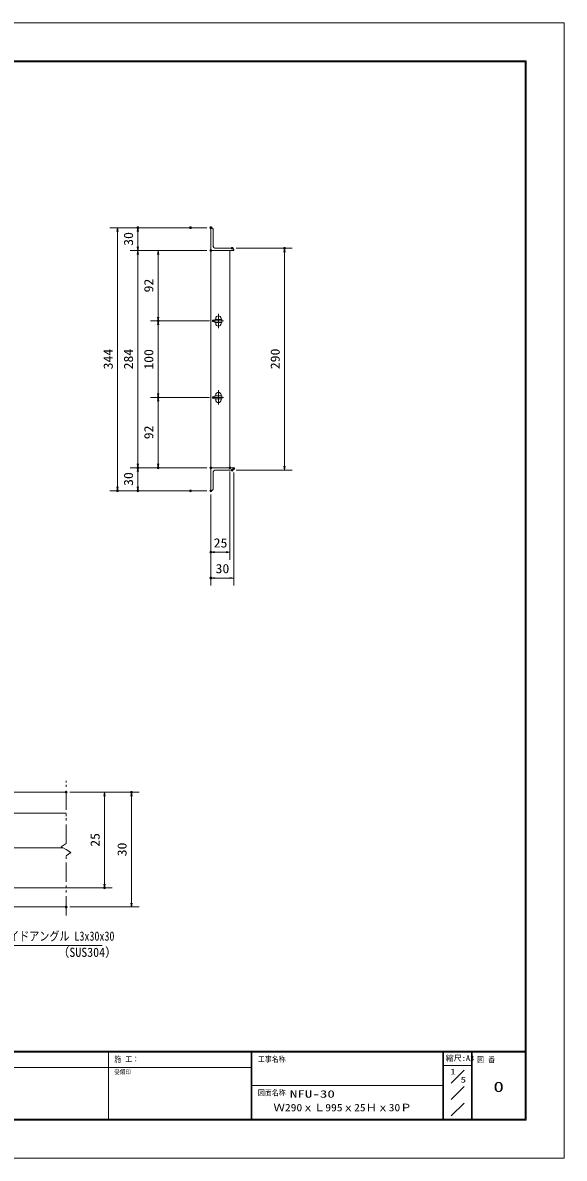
# Model space of a CAD drawing. Units: millimetres, scale not verified, with parts at other scales. Extents: x -1050 to 1050, y -742 to 742.
# Drawn here: x 342 to 1050, y -742 to 742 of the extents above; entities that cross this region are included whole.
import ezdxf
from ezdxf.enums import TextEntityAlignment as Align

# ---------------------------------------------------------------- set-up
doc = ezdxf.new("R2010")
doc.units = ezdxf.units.MM
doc.header["$LTSCALE"] = 5
doc.header["$PDMODE"] = 32
doc.header["$PDSIZE"] = 2.5
for name, pattern in [('CHAIN1', [8, 5, -1, 1, -1]), ('DASHED1', [1.8, 1.2, -0.6]), ('DOUBLE_CHAIN1', [8.8, 5, -1, 0.6, -0.6, 0.6, -1])]:
    doc.linetypes.add(name, pattern=pattern)
for name, color, linetype, lineweight in [('0-0_7-図\u3000枠', 4, 'Continuous', 9), ('0-1_寸法注釈', 2, 'Continuous', 9), ('0-2_蓋', 5, 'Continuous', 9), ('0-3_0', 5, 'Continuous', 9), ('0-4_DEFPOINTS', 134, 'Continuous', 9), ('0-5_中心線', 6, 'CHAIN1', 9), ('0-8_想像線', 134, 'DOUBLE_CHAIN1', 9), ('0-9_1-外形線', 7, 'Continuous', 9), ('0-A_2-中心線', 1, 'CHAIN1', 9), ('0-B_3-点\u3000線', 6, 'DASHED1', 9), ('0-D_5-仮想線', 3, 'DOUBLE_CHAIN1', 9), ('0-E_6-寸法文字', 7, 'Continuous', 9)]:
    doc.layers.add(name, color=color, linetype=linetype, lineweight=lineweight)
doc.styles.add('ＭＳ ゴシック', font='')
doc.styles.get('ＭＳ ゴシック').set_extended_font_data('MS Gothic')

# ---------------------------------------------------------------- blocks, each defined once
blk = doc.blocks.new('_OPEN')
at = {"layer": '0-3_0', "color": 2}
blk.add_line((0, 0), (-5, 0), dxfattribs=at)
blk.add_lwpolyline([(-5, 0.833), (0, 0), (-5, -0.833)], dxfattribs=at)

msp = doc.modelspace()

# ---------------------------------------------------------------- linework, layer by layer
at = {"layer": '0-0_7-図\u3000枠'}
for p, q in [((-973.75, 691.25), (998.75, 691.25)), ((998.75, -691.25), (998.75, 691.25)), ((998.75, -602.5), (-973.75, -602.5)), ((998.75, -603.75), (-973.75, -603.75)), ((453.75, -691.25), (453.75, -603.75)), ((640.5, -691.25), (640.5, -603.75)), ((641.25, -691.25), (641.25, -603.75)), ((891.25, -691.25), (891.25, -603.75)), ((892, -691.25), (892, -603.75)), ((928.75, -691.25), (928.75, -603.75)), ((929.5, -691.25), (929.5, -603.75)), ((928.75, -621.25), (892, -621.25)), ((640.5, -623.75), (116.25, -623.75)), ((919.085, -627.292), (902.216, -644.161)), ((891.25, -647.5), (641.25, -647.5)), ((919.085, -648.767), (902.216, -665.636)), ((919.085, -670.242), (902.216, -687.111)), ((1000, -692.5), (-975, -692.5)), ((998.75, -691.25), (-973.75, -691.25))]:
    msp.add_line(p, q, dxfattribs=at)
at = {"layer": '0-0_7-図\u3000枠', "color": 5}
msp.add_line((998.547, -691.25), (998.75, -691.25), dxfattribs=at)
at = {"layer": '0-0_7-図\u3000枠'}
msp.add_lwpolyline([(-975, 692.5), (1000, 692.5), (1000, -692.5)], dxfattribs=at)
at = {"layer": '0-1_寸法注釈'}
for p, q in [((556.132, 474.475), (455.75, 474.475)), ((465.75, 469.475), (465.75, 135.475)), ((582.663, 474.475), (482.282, 474.475)), ((492.282, 449.475), (492.282, 469.475)), ((620.663, 447.475), (694.121, 447.475)), ((582.663, 444.475), (482.282, 444.475)), ((582.663, 444.475), (482.282, 444.475)), ((492.282, 439.475), (492.282, 165.475)), ((582.663, 444.475), (508.813, 444.475)), ((518.813, 439.475), (518.813, 357.475)), ((684.121, 162.475), (684.121, 442.475)), ((585.854, 352.475), (508.813, 352.475)), ((585.854, 352.475), (508.813, 352.475)), ((518.813, 347.475), (518.813, 257.475)), ((585.854, 252.475), (508.813, 252.475)), ((585.854, 252.475), (508.813, 252.475)), ((518.813, 247.475), (518.813, 165.475)), ((582.663, 160.475), (482.282, 160.475)), ((582.663, 160.475), (482.282, 160.475)), ((492.282, 155.475), (492.282, 135.475)), ((582.663, 160.475), (508.813, 160.475)), ((612.663, 155.475), (612.663, 39.975)), ((617.663, 154.475), (617.663, 6.344)), ((620.663, 157.475), (694.121, 157.475)), ((556.132, 130.475), (455.75, 130.475)), ((582.663, 130.475), (482.282, 130.475)), ((587.663, 125.475), (587.663, 39.975)), ((587.663, 125.475), (587.663, 6.344)), ((607.663, 49.975), (592.663, 49.975)), ((612.663, 16.344), (592.663, 16.344)), ((403.5, -263.884), (493.851, -263.884)), ((403.5, -263.884), (458.665, -263.884)), ((448.665, -268.884), (448.665, -383.884)), ((483.851, -408.884), (483.851, -268.884)), ((313.5, -388.884), (458.665, -388.884)), ((403.5, -413.884), (493.851, -413.884))]:
    msp.add_line(p, q, dxfattribs=at)
msp.add_lwpolyline([(445.401, -464.259), (306.092, -464.259), (265.782, -404.939)], dxfattribs=at)
at = {"layer": '0-2_蓋'}
for p, q in [((588.663, 474.475), (587.663, 474.475)), ((587.663, 474.475), (587.663, 444.475)), ((590.663, 472.475), (590.663, 451.475)), ((594.663, 447.475), (615.663, 447.475)), ((587.663, 444.475), (587.663, 160.475)), ((587.663, 444.475), (617.663, 444.475)), ((612.663, 444.475), (612.663, 160.475)), ((617.663, 444.475), (617.663, 445.475)), ((593.163, 354.475), (593.163, 350.475)), ((602.163, 354.475), (593.163, 354.475)), ((602.163, 350.475), (593.163, 350.475)), ((594.163, 355.725), (594.163, 354.475)), ((594.163, 350.475), (594.163, 349.225)), ((601.163, 355.725), (601.163, 354.475)), ((601.163, 350.475), (601.163, 349.225)), ((602.163, 354.475), (602.163, 350.475)), ((593.163, 254.475), (593.163, 250.475)), ((602.163, 254.475), (593.163, 254.475)), ((594.163, 255.725), (594.163, 254.475)), ((601.163, 255.725), (601.163, 254.475)), ((594.163, 250.475), (594.163, 249.225)), ((601.163, 250.475), (601.163, 249.225)), ((587.663, 160.475), (587.663, 130.475)), ((617.663, 160.475), (587.663, 160.475)), ((590.663, 153.475), (590.663, 132.475)), ((615.663, 157.475), (594.663, 157.475)), ((617.663, 159.475), (617.663, 160.475)), ((587.663, 130.475), (588.663, 130.475)), ((-401.5, -263.884), (398.5, -263.884)), ((308.5, -291.384), (398.5, -291.384)), ((308.5, -336.384), (394.289, -336.384)), ((-401.5, -413.884), (398.5, -413.884))]:
    msp.add_line(p, q, dxfattribs=at)
msp.add_lwpolyline([(602.163, 254.475), (602.163, 250.475), (593.163, 250.475)], dxfattribs=at)
for centre, radius, start, end in [((588.663, 472.475), 2, 0, 90), ((594.663, 451.475), 4, 180, 270), ((615.663, 445.475), 2, 0, 90), ((597.663, 355.725), 3.5, 0, 180), ((597.663, 349.225), 3.5, 180, 0), ((597.663, 255.725), 3.5, 0, 180), ((597.663, 249.225), 3.5, 180, 0), ((594.663, 153.475), 4, 90, 180), ((615.663, 159.475), 2, 270, 0), ((588.663, 132.475), 2, 270, 0)]:
    msp.add_arc(centre, radius, start, end, dxfattribs=at)
at = {"layer": '0-4_DEFPOINTS'}
msp.add_line((998.547, -691.25), (998.75, -691.25), dxfattribs=at)
msp.add_lwpolyline([(-1050, -742.5), (-1050, 742.5), (1050, 742.5), (1050, -742.5)], close=True, dxfattribs=at)
for p in [(492.282, 474.475), (561.132, 474.475), (587.663, 474.475), (587.663, 444.475), (587.663, 444.475), (615.663, 447.475), (684.121, 447.475), (518.813, 352.475), (590.854, 352.475), (518.813, 252.475), (590.854, 252.475), (492.282, 160.475), (518.813, 160.475), (587.663, 160.475), (612.663, 160.475), (615.663, 157.475), (617.663, 159.475), (465.75, 130.475), (492.282, 130.475), (561.132, 130.475), (587.663, 130.475), (587.663, 49.975), (587.663, 16.344), (398.5, -263.884), (398.5, -263.884), (483.851, -263.884), (448.665, -388.884), (398.5, -413.884)]:
    msp.add_point(p, dxfattribs=at)
at = {"layer": '0-5_中心線'}
for p, q in [((597.663, 361.775), (597.663, 343.175)), ((604.473, 352.475), (590.854, 352.475)), ((604.473, 252.475), (590.854, 252.475)), ((597.663, 261.775), (597.663, 243.175))]:
    msp.add_line(p, q, dxfattribs=at)
at = {"layer": '0-8_想像線'}
for p, q in [((398.5, -330.935), (398.5, -248.833)), ((404.793, -342.62), (398.5, -338.884)), ((398.5, -346.833), (404.793, -342.62)), ((398.5, -424.829), (398.5, -346.833))]:
    msp.add_line(p, q, dxfattribs=at)
msp.add_lwpolyline([(398.5, -330.935), (392.207, -335.147), (398.5, -338.884)], dxfattribs=at)
at = {"layer": '0-9_1-外形線'}
msp.add_line((998.547, -691.25), (998.75, -691.25), dxfattribs=at)
at = {"layer": '0-A_2-中心線'}
msp.add_line((998.547, -691.25), (998.75, -691.25), dxfattribs=at)
at = {"layer": '0-B_3-点\u3000線'}
msp.add_line((998.547, -691.25), (998.75, -691.25), dxfattribs=at)
at = {"layer": '0-D_5-仮想線'}
msp.add_line((998.547, -691.25), (998.75, -691.25), dxfattribs=at)
at = {"layer": '0-E_6-寸法文字'}
msp.add_line((998.547, -691.25), (998.75, -691.25), dxfattribs=at)

# ---------------------------------------------------------------- block references
at = {"layer": '0-1_寸法注釈'}
for p, rotation in [((465.75, 474.475), 90), ((492.282, 474.475), 90), ((492.282, 444.475), 270), ((684.121, 447.475), 90), ((492.282, 444.475), 90), ((518.813, 444.475), 90), ((518.813, 352.475), 270), ((518.813, 352.475), 90), ((518.813, 252.475), 270), ((518.813, 252.475), 90), ((492.282, 160.475), 270), ((518.813, 160.475), 270), ((492.282, 160.475), 90), ((684.121, 157.475), 270), ((465.75, 130.475), 270), ((492.282, 130.475), 270), ((587.663, 49.975), 180), ((587.663, 16.344), 180), ((448.665, -263.884), 90), ((483.851, -263.884), 90), ((448.665, -388.884), 270), ((483.851, -413.884), 270)]:
    msp.add_blockref('_OPEN', p, dxfattribs=dict(at, rotation=rotation))
for p in [(612.663, 49.975), (617.663, 16.344)]:
    msp.add_blockref('_OPEN', p, dxfattribs=at)

# ---------------------------------------------------------------- texts
at = {"layer": '0-0_7-図\u3000枠', "color": 7, "style": 'ＭＳ ゴシック', "width": 0.9}
msp.add_text('施 工：', height=7.216, dxfattribs=at).set_placement((461.438, -618.654), align=Align.BOTTOM_LEFT)
at = {"layer": '0-0_7-図\u3000枠', "color": 5, "style": 'ＭＳ ゴシック'}
for s, height, width, p in [('工事名称', 7.221, 0.9, (649.238, -618.721)), ('縮尺:A3', 7.216, 1.05, (894.697, -617.361)), ('図 番', 7.221, 0.9, (935.941, -619.078)), ('受領印', 5.755, 0.9, (461.438, -634.42)), ('1', 7.221, 1.5, (900.892, -635.039)), ('5', 7.221, 1.5, (914.263, -645.58)), ('図面名称', 7.221, 0.9, (649.238, -662.626)), ('0', 13.47, 1.5, (957.299, -659.866)), ('NFU-30', 9.621, 1.5, (691.042, -666.081)), ('Ｗ290ｘＬ995ｘ25Ｈｘ30Ｐ', 9.621, 1.15, (669.584, -683.894))]:
    msp.add_text(s, height=height, dxfattribs=dict(at, width=width)).set_placement(p, align=Align.BOTTOM_LEFT)
at = {"layer": '0-1_寸法注釈', "color": 7, "style": 'ＭＳ ゴシック', "width": 1.1}
for s, p in [('30', (489.595, 450.742)), ('92', (516.126, 389.742)), ('344', (463.063, 289.157)), ('284', (489.595, 289.157)), ('100', (516.126, 288.72)), ('290', (681.434, 289.375)), ('92', (516.126, 197.742)), ('30', (489.595, 136.742)), ('25', (445.978, -335.117)), ('30', (481.164, -347.617))]:
    msp.add_text(s, height=12.02, rotation=90, dxfattribs=at).set_placement(p, align=Align.BOTTOM_LEFT)
at = {"layer": '0-1_寸法注釈', "color": 7, "style": 'ＭＳ ゴシック'}
for s, height, width, p in [('25', 12.02, 1.1, (591.43, 52.662)), ('30', 12.02, 1.1, (593.93, 19.031)), ('サイドアングル L3x30x30', 12.03, 0.8, (310.869, -461.572)), ('（SUS304）', 12.02, 0.95, (387.183, -482.692))]:
    msp.add_text(s, height=height, dxfattribs=dict(at, width=width)).set_placement(p, align=Align.BOTTOM_LEFT)

doc.saveas('drawing.dxf')
